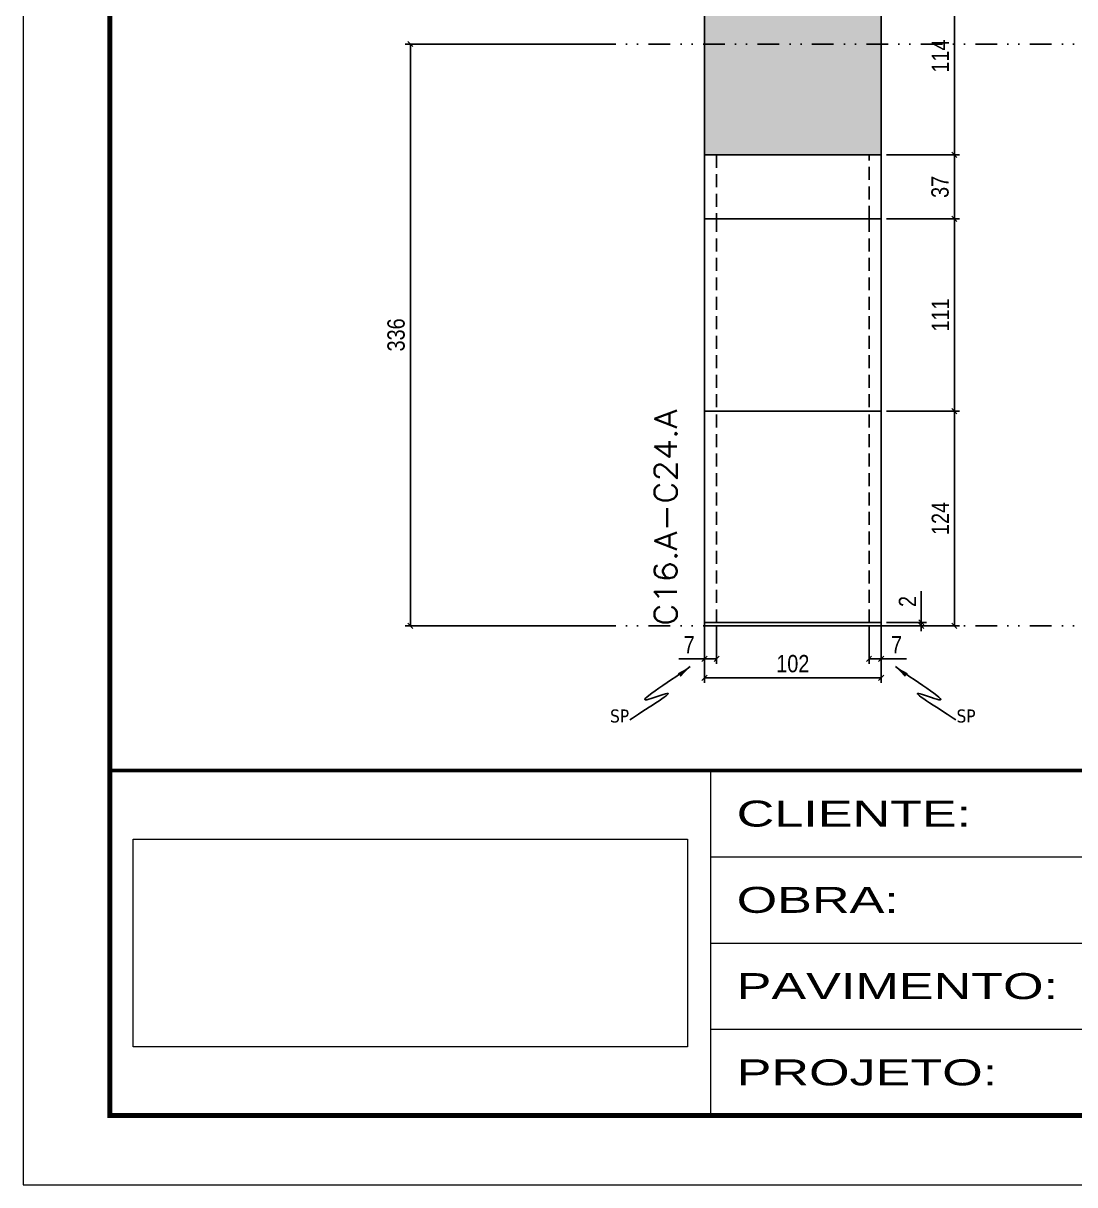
# Model space of a CAD drawing. Extents: x 71 to 6311, y -2991 to 2643.
# Drawn here: x 1656 to 2264, y -1841 to -1171 of the extents above; entities that cross this region are included whole.
import ezdxf
from ezdxf.enums import TextEntityAlignment as Align

# ---------------------------------------------------------------- set-up
doc = ezdxf.new("R2010")
doc.units = 0
for name, pattern in [('CONTINUO', [0]), ('DIVIDE2', [0.625, 0.25, -0.125, 0, -0.125, 0, -0.125]), ('HIDDEN', [0.375, 0.25, -0.125])]:
    doc.linetypes.add(name, pattern=pattern)
for name, color, linetype in [('COTA', 241, 'Continuous'), ('Nível', 160, 'Continuous'), ('Painéis', 200, 'Continuous'), ('SARR_2.2x7', 40, 'Continuous'), ('TEXTO', 3, 'Continuous')]:
    doc.layers.add(name, color=color, linetype=linetype)
doc.layers.add('Folhas', color=255, linetype='Continuous', lineweight=9)
doc.layers.add('Texto Seção', color=7, linetype='Continuous', lineweight=15)
doc.styles.add('COTA TECNICA', font='techl___.ttf', dxfattribs={"height": 10})
doc.styles.add('REGUA-120', font='ROMANS.shx', dxfattribs={"height": 15})
doc.styles.get("Standard").update_dxf_attribs({"font": 'arial.ttf'})
doc.styles.add('Tecnologia', font='')
doc.styles.get('Tecnologia').set_extended_font_data('Forgotten Futurist')
doc.dimstyles.new('PAINEL-NOVA', dxfattribs={"dimtxt": 10, "dimasz": 3, "dimexe": 3, "dimexo": 3, "dimgap": 3, "dimtad": 1, "dimdec": 1, "dimzin": 12, "dimdsep": 46, "dimtxsty": 'COTA TECNICA', "dimblk1": 'OBLIQUE', "dimblk2": 'OBLIQUE', "dimsah": 1, "dimcen": 0.9, "dimclrd": 4, "dimclre": 4, "dimclrt": 240, "dimadec": 1, "dimazin": 3, "dimtfac": 1, "dimtdec": 1, "dimtix": 1, "dimtmove": 0, "dimatfit": 3, "dimfxl": 1, "dimtolj": 1, "dimtzin": 12, "dimarcsym": 0})
doc.dimstyles.get("Standard").update_dxf_attribs({"dimtxt": 0.18, "dimasz": 0.18, "dimexe": 0.18, "dimexo": 0.0625, "dimgap": 0.09, "dimtad": 0, "dimtih": 1, "dimtoh": 1, "dimdec": 4, "dimzin": 0, "dimdsep": 46, "dimtxsty": 'Standard', "dimcen": 0.09, "dimadec": 0, "dimazin": 0, "dimtfac": 1, "dimtdec": 4, "dimtofl": 0, "dimtmove": 0, "dimatfit": 3, "dimfxl": 1, "dimtolj": 1, "dimtzin": 0, "dimarcsym": 0})
picture_1 = doc.add_image_def('image1.jpg', size_in_pixel=(1600, 599))

# ---------------------------------------------------------------- blocks, each defined once
blk = doc.blocks.new('9999999999')
at = {"color": 30, "linetype": 'CONTINUO'}
for p, q in [((396.92, 40), (396.92, 239.24)), ((396.92, 189.43), (1455.46, 189.43)), ((396.92, 139.62), (1455.46, 139.62)), ((396.92, 89.81), (1330.41, 89.81))]:
    blk.add_line(p, q, dxfattribs=at)
at = {"color": 30, "linetype": 'CONTINUO', "const_width": 2}
blk.add_lwpolyline([(1455.46, 97.01), (1455.46, 239.24), (50, 239.24), (50, 40), (1396.18, 40)], dxfattribs=at)
at = {"layer": 'Folhas'}
blk.add_lwpolyline([(0, 0), (1485, 0), (1485, 1050), (0, 1050)], close=True, dxfattribs=at)
at = {"layer": 'Folhas', "color": 30, "const_width": 3}
blk.add_lwpolyline([(1396.18, 1010), (50, 1010), (50, 40), (1396.18, 40)], dxfattribs=at)
at = {"layer": 'TEXTO', "color": 7, "style": 'Tecnologia', "width": 1.5}
for s, p in [('CLIENTE:', (411.92, 214.34)), ('OBRA:', (411.92, 164.53)), ('PAVIMENTO:', (411.92, 114.72)), ('PROJETO:', (411.92, 64.91))]:
    blk.add_text(s, height=15, dxfattribs=at).set_placement(p, align=Align.MIDDLE_LEFT)
image = blk.add_image(picture_1, insert=(63.46, 79.72), size_in_units=(320, 119.8))
image.dxf.flags = 7
blk = doc.blocks.new('_Oblique')
at = {"color": 0, "linetype": 'ByBlock', "lineweight": -2}
blk.add_line((-0.5, -0.5), (0.5, 0.5), dxfattribs=at)
blk = doc.blocks.new('*D248')
at = {"layer": 'COTA', "color": 4, "linetype": 'Continuous', "lineweight": -2, "ltscale": 30, "transparency": 16777216}
for p, q in [((1992.55, -1182.71), (1877.01, -1182.71)), ((1880.01, -1518.71), (1880.01, -1182.71)), ((1992.55, -1518.71), (1877.01, -1518.71))]:
    blk.add_line(p, q, dxfattribs=at)
at = {"layer": 'Defpoints', "color": 0, "linetype": 'Continuous', "ltscale": 30, "transparency": 16777216}
for p in [(1880.01, -1182.71), (1995.55, -1182.71), (1995.55, -1518.71)]:
    blk.add_point(p, dxfattribs=at)
at = {"layer": 'COTA', "color": 4, "linetype": 'Continuous', "lineweight": -2, "ltscale": 30, "transparency": 16777216, "xscale": 3, "yscale": 3, "zscale": 3}
for p, rotation in [((1880.01, -1182.71), 90), ((1880.01, -1518.71), 270)]:
    blk.add_blockref('_Oblique', p, dxfattribs=dict(at, rotation=rotation))
at = {"layer": 'COTA', "color": 240, "linetype": 'Continuous', "ltscale": 30, "transparency": 16777216, "insert": (1871.79, -1350.71), "char_height": 10, "attachment_point": 5, "rotation": 90, "style": 'COTA TECNICA'}
blk.add_mtext('\\A1;336', dxfattribs=at)
blk = doc.blocks.new('*D253')
at = {"layer": 'COTA', "color": 4, "linetype": 'Continuous', "lineweight": -2, "ltscale": 30, "transparency": 16777216}
for p, q in [((2175, -1516.71), (2175, -1498.6)), ((2154.82, -1516.71), (2178, -1516.71)), ((2154.82, -1518.71), (2178, -1518.71)), ((2175, -1518.71), (2175, -1516.71)), ((2175, -1518.71), (2175, -1521.71))]:
    blk.add_line(p, q, dxfattribs=at)
at = {"layer": 'Defpoints', "color": 0, "linetype": 'Continuous', "ltscale": 30, "transparency": 16777216}
for p in [(2151.82, -1516.71), (2151.82, -1518.71), (2175, -1516.71)]:
    blk.add_point(p, dxfattribs=at)
at = {"layer": 'COTA', "color": 4, "linetype": 'Continuous', "lineweight": -2, "ltscale": 30, "transparency": 16777216, "xscale": 3, "yscale": 3, "zscale": 3}
for p, rotation in [((2175, -1516.71), 270), ((2175, -1518.71), 90)]:
    blk.add_blockref('_Oblique', p, dxfattribs=dict(at, rotation=rotation))
at = {"layer": 'COTA', "color": 240, "linetype": 'Continuous', "ltscale": 30, "transparency": 16777216, "insert": (2167, -1504.65), "char_height": 10, "attachment_point": 5, "rotation": 90, "style": 'COTA TECNICA'}
blk.add_mtext('\\A1;2', dxfattribs=at)
blk = doc.blocks.new('*D254')
at = {"layer": 'COTA', "color": 4, "linetype": 'Continuous', "lineweight": -2, "ltscale": 30, "transparency": 16777216}
for p, q in [((2154.82, -1283.71), (2197.09, -1283.71)), ((2194.09, -1394.71), (2194.09, -1283.71)), ((2154.82, -1394.71), (2197.09, -1394.71))]:
    blk.add_line(p, q, dxfattribs=at)
at = {"layer": 'Defpoints', "color": 0, "linetype": 'Continuous', "ltscale": 30, "transparency": 16777216}
for p in [(2151.82, -1283.71), (2194.09, -1283.71), (2151.82, -1394.71)]:
    blk.add_point(p, dxfattribs=at)
at = {"layer": 'COTA', "color": 4, "linetype": 'Continuous', "lineweight": -2, "ltscale": 30, "transparency": 16777216, "xscale": 3, "yscale": 3, "zscale": 3}
for p, rotation in [((2194.09, -1283.71), 90), ((2194.09, -1394.71), 270)]:
    blk.add_blockref('_Oblique', p, dxfattribs=dict(at, rotation=rotation))
at = {"layer": 'COTA', "color": 240, "linetype": 'Continuous', "ltscale": 30, "transparency": 16777216, "insert": (2186.03, -1339.21), "char_height": 10, "attachment_point": 5, "rotation": 90, "style": 'COTA TECNICA'}
blk.add_mtext('\\A1;111', dxfattribs=at)
blk = doc.blocks.new('*D255')
at = {"layer": 'COTA', "color": 4, "linetype": 'Continuous', "lineweight": -2, "ltscale": 30, "transparency": 16777216}
for p, q in [((2154.82, -1246.71), (2197.09, -1246.71)), ((2194.09, -1283.71), (2194.09, -1246.71)), ((2154.82, -1283.71), (2197.09, -1283.71))]:
    blk.add_line(p, q, dxfattribs=at)
at = {"layer": 'Defpoints', "color": 0, "linetype": 'Continuous', "ltscale": 30, "transparency": 16777216}
for p in [(2151.82, -1246.71), (2194.09, -1246.71), (2151.82, -1283.71)]:
    blk.add_point(p, dxfattribs=at)
at = {"layer": 'COTA', "color": 4, "linetype": 'Continuous', "lineweight": -2, "ltscale": 30, "transparency": 16777216, "xscale": 3, "yscale": 3, "zscale": 3}
for p, rotation in [((2194.09, -1246.71), 90), ((2194.09, -1283.71), 270)]:
    blk.add_blockref('_Oblique', p, dxfattribs=dict(at, rotation=rotation))
at = {"layer": 'COTA', "color": 240, "linetype": 'Continuous', "ltscale": 30, "transparency": 16777216, "insert": (2185.87, -1265.21), "char_height": 10, "attachment_point": 5, "rotation": 90, "style": 'COTA TECNICA'}
blk.add_mtext('\\A1;37', dxfattribs=at)
blk = doc.blocks.new('*D256')
at = {"layer": 'COTA', "color": 4, "linetype": 'Continuous', "lineweight": -2, "ltscale": 30, "transparency": 16777216}
for p, q in [((2154.82, -1132.71), (2197.09, -1132.71)), ((2194.09, -1246.71), (2194.09, -1132.71)), ((2154.82, -1246.71), (2197.09, -1246.71))]:
    blk.add_line(p, q, dxfattribs=at)
at = {"layer": 'Defpoints', "color": 0, "linetype": 'Continuous', "ltscale": 30, "transparency": 16777216}
for p in [(2151.82, -1132.71), (2194.09, -1132.71), (2151.82, -1246.71)]:
    blk.add_point(p, dxfattribs=at)
at = {"layer": 'COTA', "color": 4, "linetype": 'Continuous', "lineweight": -2, "ltscale": 30, "transparency": 16777216, "xscale": 3, "yscale": 3, "zscale": 3}
for p, rotation in [((2194.09, -1132.71), 90), ((2194.09, -1246.71), 270)]:
    blk.add_blockref('_Oblique', p, dxfattribs=dict(at, rotation=rotation))
at = {"layer": 'COTA', "color": 240, "linetype": 'Continuous', "ltscale": 30, "transparency": 16777216, "insert": (2186.01, -1189.71), "char_height": 10, "attachment_point": 5, "rotation": 90, "style": 'COTA TECNICA'}
blk.add_mtext('\\A1;114', dxfattribs=at)
blk = doc.blocks.new('*D257')
at = {"layer": 'COTA', "color": 4, "linetype": 'Continuous', "lineweight": -2, "ltscale": 30, "transparency": 16777216}
for p, q in [((2154.82, -1394.71), (2197.09, -1394.71)), ((2194.09, -1518.71), (2194.09, -1394.71)), ((2154.82, -1518.71), (2197.09, -1518.71))]:
    blk.add_line(p, q, dxfattribs=at)
at = {"layer": 'Defpoints', "color": 0, "linetype": 'Continuous', "ltscale": 30, "transparency": 16777216}
for p in [(2151.82, -1394.71), (2194.09, -1394.71), (2151.82, -1518.71)]:
    blk.add_point(p, dxfattribs=at)
at = {"layer": 'COTA', "color": 4, "linetype": 'Continuous', "lineweight": -2, "ltscale": 30, "transparency": 16777216, "xscale": 3, "yscale": 3, "zscale": 3}
for p, rotation in [((2194.09, -1394.71), 90), ((2194.09, -1518.71), 270)]:
    blk.add_blockref('_Oblique', p, dxfattribs=dict(at, rotation=rotation))
at = {"layer": 'COTA', "color": 240, "linetype": 'Continuous', "ltscale": 30, "transparency": 16777216, "insert": (2186.01, -1456.71), "char_height": 10, "attachment_point": 5, "rotation": 90, "style": 'COTA TECNICA'}
blk.add_mtext('\\A1;124', dxfattribs=at)
blk = doc.blocks.new('*D258')
at = {"layer": 'COTA', "color": 4, "linetype": 'Continuous', "lineweight": -2, "ltscale": 30, "transparency": 16777216}
for p, q in [((2049.82, -1521.71), (2049.82, -1551.71)), ((2151.82, -1521.71), (2151.82, -1551.71)), ((2049.82, -1548.71), (2151.82, -1548.71))]:
    blk.add_line(p, q, dxfattribs=at)
at = {"layer": 'Defpoints', "color": 0, "linetype": 'Continuous', "ltscale": 30, "transparency": 16777216}
for p in [(2049.82, -1518.71), (2151.82, -1518.71), (2151.82, -1548.71)]:
    blk.add_point(p, dxfattribs=at)
at = {"layer": 'COTA', "color": 4, "linetype": 'Continuous', "lineweight": -2, "ltscale": 30, "transparency": 16777216, "xscale": 3, "yscale": 3, "zscale": 3, "rotation": 180}
blk.add_blockref('_Oblique', (2049.82, -1548.71), dxfattribs=at)
at = {"layer": 'COTA', "color": 4, "linetype": 'Continuous', "lineweight": -2, "ltscale": 30, "transparency": 16777216, "xscale": 3, "yscale": 3, "zscale": 3}
blk.add_blockref('_Oblique', (2151.82, -1548.71), dxfattribs=at)
at = {"layer": 'COTA', "color": 240, "linetype": 'Continuous', "ltscale": 30, "transparency": 16777216, "insert": (2100.82, -1540.61), "char_height": 10, "attachment_point": 5, "style": 'COTA TECNICA'}
blk.add_mtext('\\A1;102', dxfattribs=at)
blk = doc.blocks.new('*D149')
at = {"layer": 'COTA', "color": 4, "linetype": 'ByBlock', "lineweight": -2, "transparency": 16777216}
for p, q in [((4967.62, 7361.82), (4967.62, 7339.8)), ((4974.62, 7361.82), (4974.62, 7339.8)), ((4967.62, 7342.8), (4952.89, 7342.8)), ((4974.62, 7342.8), (4967.62, 7342.8))]:
    blk.add_line(p, q, dxfattribs=at)
at = {"layer": 'Defpoints', "color": 0, "linetype": 'ByBlock', "transparency": 16777216}
for p in [(4967.62, 7364.82), (4974.62, 7364.82), (4967.62, 7342.8)]:
    blk.add_point(p, dxfattribs=at)
at = {"layer": 'COTA', "color": 4, "linetype": 'ByBlock', "lineweight": -2, "transparency": 16777216, "xscale": 3, "yscale": 3, "zscale": 3, "rotation": 180}
blk.add_blockref('_Oblique', (4967.62, 7342.8), dxfattribs=at)
at = {"layer": 'COTA', "color": 4, "linetype": 'ByBlock', "lineweight": -2, "transparency": 16777216, "xscale": 3, "yscale": 3, "zscale": 3}
blk.add_blockref('_Oblique', (4974.62, 7342.8), dxfattribs=at)
at = {"layer": 'COTA', "color": 240, "linetype": 'ByBlock', "transparency": 16777216, "insert": (4958.75, 7350.87), "char_height": 10, "attachment_point": 5, "style": 'COTA TECNICA'}
blk.add_mtext('\\A1;7', dxfattribs=at)
blk = doc.blocks.new('*D151')
at = {"layer": 'COTA', "color": 4, "linetype": 'ByBlock', "lineweight": -2, "transparency": 16777216}
for p, q in [((131596.05, 29930.75), (131596.05, 29908.67)), ((131603.05, 29930.68), (131603.05, 29908.67)), ((131596.05, 29911.67), (131603.05, 29911.67)), ((131603.05, 29911.67), (131617.78, 29911.67))]:
    blk.add_line(p, q, dxfattribs=at)
at = {"layer": 'Defpoints', "color": 0, "linetype": 'ByBlock', "transparency": 16777216}
for p in [(131596.05, 29933.75), (131603.05, 29933.68), (131603.05, 29911.67)]:
    blk.add_point(p, dxfattribs=at)
at = {"layer": 'COTA', "color": 4, "linetype": 'ByBlock', "lineweight": -2, "transparency": 16777216, "xscale": 3, "yscale": 3, "zscale": 3, "rotation": 180}
blk.add_blockref('_Oblique', (131596.05, 29911.67), dxfattribs=at)
at = {"layer": 'COTA', "color": 4, "linetype": 'ByBlock', "lineweight": -2, "transparency": 16777216, "xscale": 3, "yscale": 3, "zscale": 3}
blk.add_blockref('_Oblique', (131603.05, 29911.67), dxfattribs=at)
at = {"layer": 'COTA', "color": 240, "linetype": 'ByBlock', "transparency": 16777216, "insert": (131611.91, 29919.74), "char_height": 10, "attachment_point": 5, "style": 'COTA TECNICA'}
blk.add_mtext('\\A1;7', dxfattribs=at)
blk = doc.blocks.new('SLIPTEE')
at = {"layer": 'TEXTO', "color": 0, "insert": (-49.02, -55.13), "char_height": 7.5, "attachment_point": 5}
blk.add_mtext('\\fTahoma|b0|i0|c0|p34;\\C4;SP', dxfattribs=at)
at = {"layer": 'COTA', "linetype": 'ByBlock'}
dim = blk.add_linear_dim(base=(0, -22.02), p1=(7, 0), p2=(0, 0), dimstyle='PAINEL-NOVA', override={"dimarcsym": 1}, dxfattribs=at)
dim.commit()
dim.dimension.update_dxf_attribs({"geometry": '*D149', "text_midpoint": (-8.87, -13.94), "insert": (-4967.62, -7364.82)})
at = {"layer": 'COTA', "path_type": 1}
blk.add_leader([(-8.21, -26.55), (-33.31, -45.71), (-21.61, -42.03), (-43.08, -57.3)], dimstyle='Standard', override={"dimasz": 8}, dxfattribs=at)
blk = doc.blocks.new('sliptD')
at = {"layer": 'TEXTO', "color": 0, "insert": (49.02, -55.13), "char_height": 7.5, "attachment_point": 5}
blk.add_mtext('\\fTahoma|b0|i0|c0|p34;\\C4;SP', dxfattribs=at)
at = {"layer": 'COTA', "linetype": 'ByBlock'}
dim = blk.add_linear_dim(base=(0, -22.02), p1=(-7, 0.07), p2=(0, 0), dimstyle='PAINEL-NOVA', override={"dimarcsym": 1}, dxfattribs=at)
dim.commit()
dim.dimension.update_dxf_attribs({"geometry": '*D151', "text_midpoint": (8.87, -13.94), "insert": (-131603.05, -29933.68)})
at = {"layer": 'COTA', "path_type": 1}
blk.add_leader([(8.21, -26.55), (33.31, -45.71), (21.61, -42.03), (43.08, -57.3)], dimstyle='Standard', override={"dimasz": 8}, dxfattribs=at)
blk = doc.blocks.new('SLIPTDD')
at = {"layer": 'COTA', "linetype": 'ByBlock'}
blk.add_blockref('sliptD', (0, 0), dxfattribs=at)

msp = doc.modelspace()

# ---------------------------------------------------------------- hatches: boundary and pattern name
at = {"layer": 'COTA', "linetype": 'Continuous', "ltscale": 30}
h = msp.add_hatch(dxfattribs=at)
h.set_pattern_fill('AR-CONC', color=256, scale=0.05, angle=1)
h.set_pattern_definition([(51, (-3481.33, -14760.209), (9.121755, -0.637855), [0.9525, -10.4775]), (356, (-3481.33, -14760.209), (-1.928623, 9.520633), [0.762, -8.382029]), (101.451445, (-3480.57, -14760.262), (7.193132, 8.882778), [0.8095004, -8.904512]), (47.1842, (-3481.374, -14757.67), (13.588575, -1.865247), [1.42875, -15.71625]), (97.63556, (-3480.242, -14757.825), (11.65249, 12.576586), [1.214251, -13.35678]), (352.18415, (-3481.374, -14757.67), (11.65249, 12.576586), [1.142998, -12.572987]), (22, (-3480.093, -14758.282), (7.6688037, -4.9801793), [0.9525, -10.4775]), (327, (-3480.093, -14758.282), (2.9289046, 9.2619254), [0.762, -8.382]), (72.451445, (-3479.454, -14758.697), (10.5977083, 4.281746), [0.8095004, -8.904497]), (38.5, (-3481.33, -14760.209), (0.0806222, 4.2298032), [0, -8.2804, 0, -8.509, 0, -8.41375]), (8.5, (-3481.33, -14760.209), (3.2530547, 5.066574), [0, -4.8514, 0, -8.0899, 0, -3.20675]), (328.5, (-3484.1615, -14760.2585), (6.7834962, -0.1680745), [0, -3.175, 0, -9.906, 0, -13.1445]), (318.5, (-3485.4313, -14760.2807), (7.3831434, 1.4003915), [0, -4.1275, 0, -6.5786, 0, -9.3345])])
h.paths.add_polyline_path([(2151.819, -1132.71), (2049.819, -1132.71), (2049.819, -1246.71), (2083.819, -1246.71), (2151.819, -1246.71)])
h.paths.add_polyline_path([(2483.447, -1132.71), (2381.447, -1132.71), (2381.447, -1246.71), (2449.447, -1246.71), (2483.447, -1246.71)])

# ---------------------------------------------------------------- linework, layer by layer
msp.add_line((2049.819, -1132.71), (2049.819, -1246.71), dxfattribs=at)
msp.add_lwpolyline([(2151.819, -1246.71), (2151.819, -1246.71), (2151.819, -1132.71)], dxfattribs=at)
at = {"layer": 'Nível', "color": 4, "linetype": 'DIVIDE2', "ltscale": 50}
for p, q in [((1954.648, -1182.71), (3111.927, -1182.71)), ((1954.648, -1518.71), (3111.927, -1518.71))]:
    msp.add_line(p, q, dxfattribs=at)
at = {"layer": 'Painéis', "linetype": 'Continuous', "ltscale": 30}
msp.add_line((2049.819, -1246.71), (2049.819, -1518.71), dxfattribs=at)
for points in [[(2049.819, -1246.71), (2083.819, -1246.71)], [(2049.819, -1246.71), (2083.819, -1246.71)], [(2151.819, -1246.71), (2083.819, -1246.71)], [(2151.819, -1518.71), (2151.819, -1246.71)], [(2049.819, -1283.71), (2151.819, -1283.71)], [(2049.819, -1394.71), (2151.819, -1394.71)], [(2151.819, -1516.71), (2049.819, -1516.71)], [(2049.819, -1518.71), (2151.819, -1518.71)]]:
    msp.add_lwpolyline(points, dxfattribs=at)
at = {"layer": 'SARR_2.2x7', "linetype": 'HIDDEN', "ltscale": 30}
for p, q in [((2056.819, -1246.71), (2056.819, -1283.71)), ((2144.819, -1283.71), (2144.819, -1246.71)), ((2056.819, -1283.71), (2056.819, -1394.71)), ((2144.819, -1283.71), (2144.819, -1394.71)), ((2056.819, -1516.71), (2056.819, -1394.71)), ((2144.819, -1516.71), (2144.819, -1394.71))]:
    msp.add_line(p, q, dxfattribs=at)

# ---------------------------------------------------------------- block references
at = {"layer": 'COTA', "linetype": 'Continuous', "ltscale": 30}
for name, p in [('SLIPTEE', (2049.819, -1515.71)), ('SLIPTDD', (2151.819, -1515.71))]:
    msp.add_blockref(name, p, dxfattribs=at)
at = {"layer": 'Folhas'}
msp.add_blockref('9999999999', (1656.471, -1841.496), dxfattribs=at)

# ---------------------------------------------------------------- texts
at = {"layer": 'Texto Seção', "style": 'REGUA-120', "width": 1.1}
msp.add_text('C16.A-C24.A', height=13, rotation=90, dxfattribs=at).set_placement((2033.898, -1518.71))

# ---------------------------------------------------------------- dimensions: what is measured, and where the dimension line sits
at = {"layer": 'COTA', "linetype": 'Continuous', "ltscale": 30}
for base, p1, p2, picture, middle in [((2194.086, -1132.71), (2151.819, -1246.71), (2151.819, -1132.71), '*D256', (2186.012, -1189.71)), ((1880.014, -1182.71), (1995.55, -1518.71), (1995.55, -1182.71), '*D248', (1871.794, -1350.71)), ((2194.086, -1246.71), (2151.819, -1283.71), (2151.819, -1246.71), '*D255', (2185.866, -1265.21)), ((2194.086, -1283.71), (2151.819, -1394.71), (2151.819, -1283.71), '*D254', (2186.027, -1339.21)), ((2194.086, -1394.71), (2151.819, -1518.71), (2151.819, -1394.71), '*D257', (2186.012, -1456.71))]:
    dim = msp.add_linear_dim(base=base, p1=p1, p2=p2, angle=90, dimstyle='PAINEL-NOVA', dxfattribs=at)
    dim.commit()
    dim.dimension.update_dxf_attribs({"geometry": picture, "text_midpoint": middle})
dim = msp.add_linear_dim(base=(2174.999, -1516.71), p1=(2151.819, -1518.71), p2=(2151.819, -1516.71), angle=90, dimstyle='PAINEL-NOVA', dxfattribs=at)
dim.commit()
dim.dimension.update_dxf_attribs({"geometry": '*D253', "text_midpoint": (2174.999, -1504.654), "dimtype": 160})
dim = msp.add_linear_dim(base=(2151.819, -1548.71), p1=(2049.819, -1518.71), p2=(2151.819, -1518.71), dimstyle='PAINEL-NOVA', dxfattribs=at)
dim.commit()
dim.dimension.update_dxf_attribs({"geometry": '*D258', "text_midpoint": (2100.819, -1540.608)})

doc.saveas('drawing.dxf')
